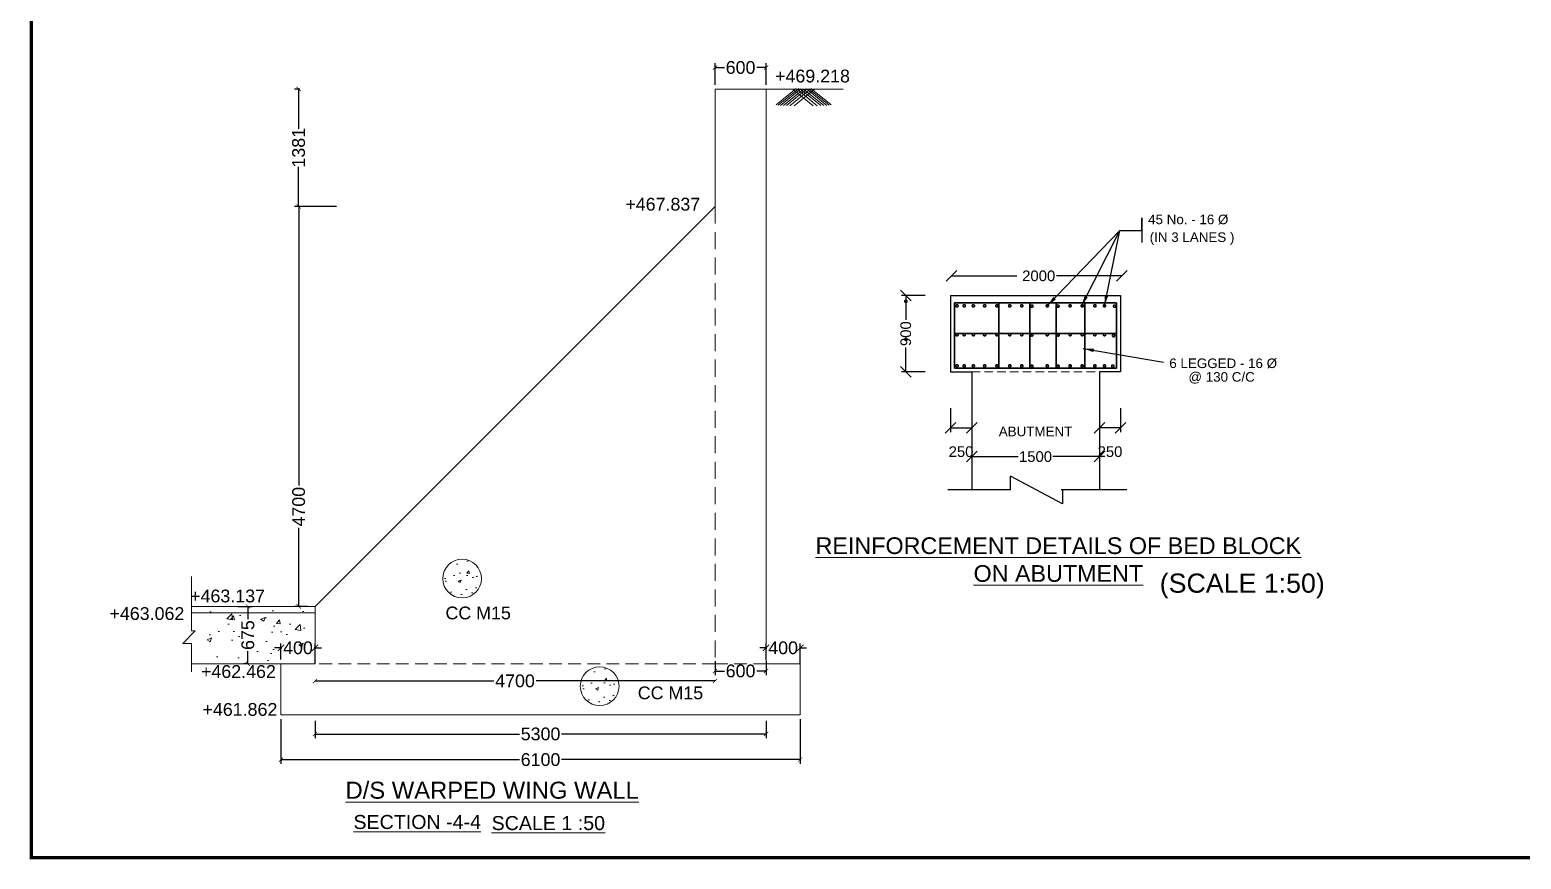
# Model space of a CAD drawing. Extents: x -793889 to 280349, y -1411811 to 21515.
# Drawn here: x -321679 to -286635, y -483849 to -464354 of the extents above; entities that cross this region are included whole.
import ezdxf

# ---------------------------------------------------------------- set-up
doc = ezdxf.new("R2010")
doc.units = 0
doc.header["$LTSCALE"] = 800
doc.header["$MEASUREMENT"] = 0
doc.linetypes.add('DASHED', pattern=[0.75, 0.5, -0.25])
doc.linetypes.add('HIDDEN', pattern=[0.375, 0.25, -0.125])
doc.layers.get('0').update_dxf_attribs({"linetype": 'CONTINUOUS'})
doc.layers.get('Defpoints').update_dxf_attribs({"linetype": 'CONTINUOUS'})
for name, color, linetype in [('FIN', 7, 'CONTINUOUS'), ('GL', 3, 'CONTINUOUS'), ('HAT', 8, 'CONTINUOUS'), ('PLAN', 10, 'CONTINUOUS'), ('TEXT', 133, 'CONTINUOUS')]:
    doc.layers.add(name, color=color, linetype=linetype)
doc.styles.add('ROMANS', font='swiss.ttf')
doc.styles.get("Standard").update_dxf_attribs({"font": 'swiss.ttf'})
doc.styles.add('STYLES', font='swiss.ttf')
doc.dimstyles.new('Aqueduct', dxfattribs={"dimscale": 0, "dimtxt": 250, "dimasz": 250, "dimexe": 100, "dimexo": 100, "dimgap": 50, "dimtad": 0, "dimdec": 0, "dimdsep": 46, "dimtxsty": 'ROMANS', "dimblk": 'OBLIQUE', "dimcen": 2.5, "dimclrd": 8, "dimclre": 8, "dimclrt": 7, "dimadec": 0, "dimazin": 0, "dimtfac": 1, "dimtdec": 0, "dimtmove": 2, "dimatfit": 3, "dimfxl": 100, "dimtolj": 1, "dimtzin": 0, "dimarcsym": 0})
doc.dimstyles.new('STANDARD$0', dxfattribs={"dimscale": 88.888889, "dimtxt": 0.02, "dimasz": 0.02, "dimexe": 0.05, "dimexo": 0.1, "dimgap": 0.002, "dimtad": 2, "dimdec": 0, "dimzin": 1, "dimdsep": 46, "dimtxsty": 'Standard', "dimcen": 0.09, "dimadec": 0, "dimazin": 0, "dimtfac": 1, "dimtdec": 4, "dimtofl": 0, "dimtmove": 0, "dimatfit": 3, "dimfxl": 1, "dimtolj": 1, "dimtzin": 1, "dimarcsym": 0})

# ---------------------------------------------------------------- blocks, each defined once
blk = doc.blocks.new('_ArchTick')
at = {"color": 0, "linetype": 'ByBlock', "const_width": 0.15}
blk.add_lwpolyline([(-0.5, -0.5), (0.5, 0.5)], dxfattribs=at)
blk = doc.blocks.new('*D179')
at = {"layer": 'Defpoints', "color": 0, "ltscale": 0.25, "transparency": 16777216}
for p in [(-305578, -465240), (-305578, -465745), (-304378, -465745)]:
    blk.add_point(p, dxfattribs=at)
at = {"layer": 'HAT', "color": 8, "lineweight": -2, "ltscale": 0.25, "transparency": 16777216}
for p, q in [((-305578, -465645), (-305578, -465140)), ((-305578, -465240), (-305358, -465240)), ((-304378, -465240), (-304599, -465240)), ((-304378, -465645), (-304378, -465140))]:
    blk.add_line(p, q, dxfattribs=at)
at = {"layer": 'HAT', "color": 8, "lineweight": -2, "ltscale": 0.25, "transparency": 16777216, "xscale": 100, "yscale": 100, "zscale": 100, "rotation": 180}
blk.add_blockref('_ArchTick', (-305578, -465240), dxfattribs=at)
at = {"layer": 'HAT', "color": 8, "lineweight": -2, "ltscale": 0.25, "transparency": 16777216, "xscale": 100, "yscale": 100, "zscale": 100}
blk.add_blockref('_ArchTick', (-304378, -465240), dxfattribs=at)
at = {"layer": 'HAT', "color": 7, "lineweight": 13, "ltscale": 0.25, "transparency": 16777216, "insert": (-304978, -465240), "char_height": 300, "attachment_point": 5, "style": 'ROMANS'}
blk.add_mtext('\\A1;600', dxfattribs=at)
blk = doc.blocks.new('*D180')
at = {"layer": 'Defpoints', "color": 0, "ltscale": 0.25, "transparency": 16777216}
for p in [(-305578, -479098), (-304378, -479098), (-304378, -479426)]:
    blk.add_point(p, dxfattribs=at)
at = {"layer": 'HAT', "color": 8, "lineweight": -2, "ltscale": 0.25, "transparency": 16777216}
for p, q in [((-305578, -479198), (-305578, -479526)), ((-304378, -479198), (-304378, -479526)), ((-305578, -479426), (-305358, -479426)), ((-304378, -479426), (-304599, -479426))]:
    blk.add_line(p, q, dxfattribs=at)
at = {"layer": 'HAT', "color": 8, "lineweight": -2, "ltscale": 0.25, "transparency": 16777216, "xscale": 100, "yscale": 100, "zscale": 100, "rotation": 180}
blk.add_blockref('_ArchTick', (-305578, -479426), dxfattribs=at)
at = {"layer": 'HAT', "color": 8, "lineweight": -2, "ltscale": 0.25, "transparency": 16777216, "xscale": 100, "yscale": 100, "zscale": 100}
blk.add_blockref('_ArchTick', (-304378, -479426), dxfattribs=at)
at = {"layer": 'HAT', "color": 7, "lineweight": 13, "ltscale": 0.25, "transparency": 16777216, "insert": (-304978, -479426), "char_height": 300, "attachment_point": 5, "style": 'ROMANS'}
blk.add_mtext('\\A1;600', dxfattribs=at)
blk = doc.blocks.new('*D181')
at = {"layer": 'Defpoints', "color": 0, "transparency": 16777216}
for p in [(-304378, -478882), (-304378, -479257), (-303578, -479357)]:
    blk.add_point(p, dxfattribs=at)
at = {"layer": 'HAT', "color": 8, "lineweight": -2, "transparency": 16777216}
for p, q in [((-304378, -478882), (-304528, -478882)), ((-304378, -479157), (-304378, -478782)), ((-304378, -478882), (-304359, -478882)), ((-303578, -478882), (-303597, -478882)), ((-303578, -479257), (-303578, -478782)), ((-303578, -478882), (-303428, -478882))]:
    blk.add_line(p, q, dxfattribs=at)
at = {"layer": 'HAT', "color": 8, "lineweight": -2, "transparency": 16777216, "xscale": 150, "yscale": 150, "zscale": 150}
blk.add_blockref('_ArchTick', (-304378, -478882), dxfattribs=at)
at = {"layer": 'HAT', "color": 8, "lineweight": -2, "transparency": 16777216, "xscale": 150, "yscale": 150, "zscale": 150, "rotation": 180}
blk.add_blockref('_ArchTick', (-303578, -478882), dxfattribs=at)
at = {"layer": 'HAT', "color": 7, "lineweight": 13, "transparency": 16777216, "insert": (-303978, -478882), "char_height": 300, "attachment_point": 5, "style": 'ROMANS'}
blk.add_mtext('\\A1;400', dxfattribs=at)
blk = doc.blocks.new('*D182')
at = {"layer": 'Defpoints', "color": 0, "transparency": 16777216}
for p in [(-315778, -478882), (-315778, -479257), (-314978, -479357)]:
    blk.add_point(p, dxfattribs=at)
at = {"layer": 'HAT', "color": 8, "lineweight": -2, "transparency": 16777216}
for p, q in [((-315778, -478882), (-315928, -478882)), ((-315778, -479157), (-315778, -478782)), ((-315778, -478882), (-315759, -478882)), ((-314978, -478882), (-314997, -478882)), ((-314978, -479257), (-314978, -478782)), ((-314978, -478882), (-314828, -478882))]:
    blk.add_line(p, q, dxfattribs=at)
at = {"layer": 'HAT', "color": 8, "lineweight": -2, "transparency": 16777216, "xscale": 150, "yscale": 150, "zscale": 150}
blk.add_blockref('_ArchTick', (-315778, -478882), dxfattribs=at)
at = {"layer": 'HAT', "color": 8, "lineweight": -2, "transparency": 16777216, "xscale": 150, "yscale": 150, "zscale": 150, "rotation": 180}
blk.add_blockref('_ArchTick', (-314978, -478882), dxfattribs=at)
at = {"layer": 'HAT', "color": 7, "lineweight": 13, "transparency": 16777216, "insert": (-315378, -478882), "char_height": 300, "attachment_point": 5, "style": 'ROMANS'}
blk.add_mtext('\\A1;400', dxfattribs=at)
blk = doc.blocks.new('*D183')
at = {"layer": 'Defpoints', "color": 0, "ltscale": 0.25, "transparency": 16777216}
for p in [(-315231, -465745), (-315363, -468507), (-315337, -468507)]:
    blk.add_point(p, dxfattribs=at)
at = {"layer": 'HAT', "color": 8, "lineweight": -2, "ltscale": 0.25, "transparency": 16777216}
for p, q in [((-315331, -465745), (-315463, -465745)), ((-315363, -465745), (-315363, -466680)), ((-315363, -468507), (-315363, -467572)), ((-315437, -468507), (-315463, -468507))]:
    blk.add_line(p, q, dxfattribs=at)
at = {"layer": 'HAT', "color": 8, "lineweight": -2, "ltscale": 0.25, "transparency": 16777216, "xscale": 100, "yscale": 100, "zscale": 100}
for p, rotation in [((-315363, -465745), 90), ((-315363, -468507), 270)]:
    blk.add_blockref('_ArchTick', p, dxfattribs=dict(at, rotation=rotation))
at = {"layer": 'HAT', "color": 7, "lineweight": 13, "ltscale": 0.25, "transparency": 16777216, "insert": (-315363, -467126), "char_height": 300, "attachment_point": 5, "rotation": 90, "style": 'ROMANS'}
blk.add_mtext('\\A1;1381', dxfattribs=at)
blk = doc.blocks.new('*D184')
at = {"layer": 'Defpoints', "color": 0, "ltscale": 0.25, "transparency": 16777216}
for p in [(-314370, -468507), (-315361, -477907), (-315056, -477907)]:
    blk.add_point(p, dxfattribs=at)
at = {"layer": 'HAT', "color": 8, "lineweight": -2, "ltscale": 0.25, "transparency": 16777216}
for p, q in [((-314470, -468507), (-315461, -468507)), ((-315361, -468507), (-315361, -475068)), ((-315361, -477907), (-315361, -476059)), ((-315156, -477907), (-315461, -477907))]:
    blk.add_line(p, q, dxfattribs=at)
at = {"layer": 'HAT', "color": 8, "lineweight": -2, "ltscale": 0.25, "transparency": 16777216, "xscale": 100, "yscale": 100, "zscale": 100}
for p, rotation in [((-315361, -468507), 90), ((-315361, -477907), 270)]:
    blk.add_blockref('_ArchTick', p, dxfattribs=dict(at, rotation=rotation))
at = {"layer": 'HAT', "color": 7, "lineweight": 13, "ltscale": 0.25, "transparency": 16777216, "insert": (-315361, -475564), "char_height": 300, "attachment_point": 5, "rotation": 90, "style": 'ROMANS'}
blk.add_mtext('\\A1;4700', dxfattribs=at)
blk = doc.blocks.new('*D186')
at = {"layer": 'Defpoints', "color": 0, "ltscale": 0.25, "transparency": 16777216}
for p in [(-314978, -479660), (-305578, -479660), (-305578, -479660)]:
    blk.add_point(p, dxfattribs=at)
at = {"layer": 'HAT', "color": 8, "lineweight": -2, "ltscale": 0.25, "transparency": 16777216}
for p, q in [((-314978, -479660), (-310774, -479660)), ((-305578, -479660), (-309782, -479660))]:
    blk.add_line(p, q, dxfattribs=at)
at = {"layer": 'HAT', "color": 8, "lineweight": -2, "ltscale": 0.25, "transparency": 16777216, "xscale": 100, "yscale": 100, "zscale": 100, "rotation": 180}
blk.add_blockref('_ArchTick', (-314978, -479660), dxfattribs=at)
at = {"layer": 'HAT', "color": 8, "lineweight": -2, "ltscale": 0.25, "transparency": 16777216, "xscale": 100, "yscale": 100, "zscale": 100}
blk.add_blockref('_ArchTick', (-305578, -479660), dxfattribs=at)
at = {"layer": 'HAT', "color": 7, "lineweight": 13, "ltscale": 0.25, "transparency": 16777216, "insert": (-310278, -479660), "char_height": 300, "attachment_point": 5, "style": 'ROMANS'}
blk.add_mtext('\\A1;4700', dxfattribs=at)
blk = doc.blocks.new('*D187')
at = {"layer": 'Defpoints', "color": 0, "ltscale": 0.25, "transparency": 16777216}
for p in [(-314978, -480495), (-304378, -480495), (-304378, -480907)]:
    blk.add_point(p, dxfattribs=at)
at = {"layer": 'HAT', "color": 8, "lineweight": -2, "ltscale": 0.25, "transparency": 16777216}
for p, q in [((-314978, -480595), (-314978, -481007)), ((-304378, -480595), (-304378, -481007)), ((-314978, -480907), (-310173, -480907)), ((-304378, -480907), (-309183, -480907))]:
    blk.add_line(p, q, dxfattribs=at)
at = {"layer": 'HAT', "color": 8, "lineweight": -2, "ltscale": 0.25, "transparency": 16777216, "xscale": 100, "yscale": 100, "zscale": 100, "rotation": 180}
blk.add_blockref('_ArchTick', (-314978, -480907), dxfattribs=at)
at = {"layer": 'HAT', "color": 8, "lineweight": -2, "ltscale": 0.25, "transparency": 16777216, "xscale": 100, "yscale": 100, "zscale": 100}
blk.add_blockref('_ArchTick', (-304378, -480907), dxfattribs=at)
at = {"layer": 'HAT', "color": 7, "lineweight": 13, "ltscale": 0.25, "transparency": 16777216, "insert": (-309678, -480907), "char_height": 300, "attachment_point": 5, "style": 'ROMANS'}
blk.add_mtext('\\A1;5300', dxfattribs=at)
blk = doc.blocks.new('*D188')
at = {"layer": 'Defpoints', "color": 0, "ltscale": 0.25, "transparency": 16777216}
for p in [(-315778, -480457), (-303578, -480457), (-303578, -481510)]:
    blk.add_point(p, dxfattribs=at)
at = {"layer": 'HAT', "color": 8, "lineweight": -2, "ltscale": 0.25, "transparency": 16777216}
for p, q in [((-315778, -480557), (-315778, -481610)), ((-303578, -480557), (-303578, -481610)), ((-315778, -481510), (-310172, -481510)), ((-303578, -481510), (-309184, -481510))]:
    blk.add_line(p, q, dxfattribs=at)
at = {"layer": 'HAT', "color": 8, "lineweight": -2, "ltscale": 0.25, "transparency": 16777216, "xscale": 100, "yscale": 100, "zscale": 100, "rotation": 180}
blk.add_blockref('_ArchTick', (-315778, -481510), dxfattribs=at)
at = {"layer": 'HAT', "color": 8, "lineweight": -2, "ltscale": 0.25, "transparency": 16777216, "xscale": 100, "yscale": 100, "zscale": 100}
blk.add_blockref('_ArchTick', (-303578, -481510), dxfattribs=at)
at = {"layer": 'HAT', "color": 7, "lineweight": 13, "ltscale": 0.25, "transparency": 16777216, "insert": (-309678, -481510), "char_height": 300, "attachment_point": 5, "style": 'ROMANS'}
blk.add_mtext('\\A1;6100', dxfattribs=at)
blk = doc.blocks.new('*D189')
at = {"layer": 'Defpoints', "color": 0, "ltscale": 0.25, "transparency": 16777216}
for p in [(-316890, -477907), (-316556, -479257), (-316490, -479257)]:
    blk.add_point(p, dxfattribs=at)
at = {"layer": 'HAT', "color": 8, "lineweight": -2, "ltscale": 0.25, "transparency": 16777216}
for p, q in [((-316790, -477907), (-316456, -477907)), ((-316556, -477907), (-316556, -478204)), ((-316556, -479257), (-316556, -478961)), ((-316590, -479257), (-316656, -479257))]:
    blk.add_line(p, q, dxfattribs=at)
at = {"layer": 'HAT', "color": 8, "lineweight": -2, "ltscale": 0.25, "transparency": 16777216, "xscale": 100, "yscale": 100, "zscale": 100}
for p, rotation in [((-316556, -477907), 90), ((-316556, -479257), 270)]:
    blk.add_blockref('_ArchTick', p, dxfattribs=dict(at, rotation=rotation))
at = {"layer": 'HAT', "color": 7, "lineweight": 13, "ltscale": 0.25, "transparency": 16777216, "insert": (-316556, -478582), "char_height": 300, "attachment_point": 5, "rotation": 90, "style": 'ROMANS'}
blk.add_mtext('\\A1;675', dxfattribs=at)
blk = doc.blocks.new('_OBLIQUE')
at = {"color": 0, "linetype": 'ByBlock'}
blk.add_line((-0.5, -0.5), (0.5, 0.5), dxfattribs=at)
blk = doc.blocks.new('*D242')
at = {"color": 8, "lineweight": -2, "ltscale": 0.25, "transparency": 16777216}
for p, q in [((-300021, -470138), (-298489, -470138)), ((-296021, -470138), (-297553, -470138))]:
    blk.add_line(p, q, dxfattribs=at)
at = {"layer": 'Defpoints', "color": 0, "ltscale": 0.25, "transparency": 16777216}
for p in [(-300021, -470138), (-296021, -470138), (-296021, -470138)]:
    blk.add_point(p, dxfattribs=at)
at = {"color": 8, "lineweight": -2, "ltscale": 0.25, "transparency": 16777216, "xscale": 250, "yscale": 250, "zscale": 250, "rotation": 180}
blk.add_blockref('_OBLIQUE', (-300021, -470138), dxfattribs=at)
at = {"color": 8, "lineweight": -2, "ltscale": 0.25, "transparency": 16777216, "xscale": 250, "yscale": 250, "zscale": 250}
blk.add_blockref('_OBLIQUE', (-296021, -470138), dxfattribs=at)
at = {"color": 7, "ltscale": 0.25, "transparency": 16777216, "insert": (-298021, -470138), "char_height": 250, "attachment_point": 5, "style": 'ROMANS'}
blk.add_mtext('\\A1; 2000', dxfattribs=at)
blk = doc.blocks.new('*D243')
at = {"color": 8, "lineweight": -2, "ltscale": 0.25, "transparency": 16777216}
for p, q in [((-300641, -470596), (-301196, -470596)), ((-301096, -470596), (-301096, -471171)), ((-301096, -472396), (-301096, -471821)), ((-300641, -472396), (-301196, -472396))]:
    blk.add_line(p, q, dxfattribs=at)
at = {"layer": 'Defpoints', "color": 0, "ltscale": 0.25, "transparency": 16777216}
for p in [(-300541, -470596), (-301096, -472396), (-300541, -472396)]:
    blk.add_point(p, dxfattribs=at)
at = {"color": 8, "lineweight": -2, "ltscale": 0.25, "transparency": 16777216, "xscale": 250, "yscale": 250, "zscale": 250}
for p, rotation in [((-301096, -470596), 90), ((-301096, -472396), 270)]:
    blk.add_blockref('_OBLIQUE', p, dxfattribs=dict(at, rotation=rotation))
at = {"color": 7, "ltscale": 0.25, "transparency": 16777216, "insert": (-301096, -471496), "char_height": 250, "attachment_point": 5, "rotation": 90, "style": 'ROMANS'}
blk.add_mtext('\\A1;900', dxfattribs=at)
blk = doc.blocks.new('*D244')
at = {"color": 8, "lineweight": -2, "ltscale": 0.25, "transparency": 16777216}
for p, q in [((-299547, -474102), (-299547, -474487)), ((-296547, -474102), (-296547, -474487)), ((-299547, -474387), (-298457, -474387)), ((-296547, -474387), (-297638, -474387))]:
    blk.add_line(p, q, dxfattribs=at)
at = {"layer": 'Defpoints', "color": 0, "ltscale": 0.25, "transparency": 16777216}
for p in [(-299547, -474002), (-296547, -474002), (-296547, -474387)]:
    blk.add_point(p, dxfattribs=at)
at = {"color": 8, "lineweight": -2, "ltscale": 0.25, "transparency": 16777216, "xscale": 250, "yscale": 250, "zscale": 250, "rotation": 180}
blk.add_blockref('_OBLIQUE', (-299547, -474387), dxfattribs=at)
at = {"color": 8, "lineweight": -2, "ltscale": 0.25, "transparency": 16777216, "xscale": 250, "yscale": 250, "zscale": 250}
blk.add_blockref('_OBLIQUE', (-296547, -474387), dxfattribs=at)
at = {"color": 7, "ltscale": 0.25, "transparency": 16777216, "insert": (-298047, -474387), "char_height": 250, "attachment_point": 5, "style": 'ROMANS'}
blk.add_mtext('\\A1;1500', dxfattribs=at)
blk = doc.blocks.new('*D240')
at = {"color": 8, "lineweight": -2, "ltscale": 0.25, "transparency": 16777216}
for p, q in [((-300047, -473248), (-300047, -473811)), ((-299547, -473253), (-299547, -473811)), ((-300047, -473711), (-299547, -473711))]:
    blk.add_line(p, q, dxfattribs=at)
at = {"layer": 'Defpoints', "color": 0, "ltscale": 0.25, "transparency": 16777216}
for p in [(-300047, -473148), (-299547, -473153), (-299547, -473711)]:
    blk.add_point(p, dxfattribs=at)
at = {"color": 8, "lineweight": -2, "ltscale": 0.25, "transparency": 16777216, "xscale": 250, "yscale": 250, "zscale": 250, "rotation": 180}
blk.add_blockref('_OBLIQUE', (-300047, -473711), dxfattribs=at)
at = {"color": 8, "lineweight": -2, "ltscale": 0.25, "transparency": 16777216, "xscale": 250, "yscale": 250, "zscale": 250}
blk.add_blockref('_OBLIQUE', (-299547, -473711), dxfattribs=at)
at = {"color": 7, "ltscale": 0.25, "transparency": 16777216, "insert": (-299797, -474271), "char_height": 250, "attachment_point": 5, "style": 'ROMANS'}
blk.add_mtext('\\A1;250', dxfattribs=at)
blk = doc.blocks.new('*D241')
at = {"color": 8, "lineweight": -2, "ltscale": 0.25, "transparency": 16777216}
for p, q in [((-296547, -473253), (-296547, -473811)), ((-296047, -473248), (-296047, -473811)), ((-296047, -473711), (-296547, -473711))]:
    blk.add_line(p, q, dxfattribs=at)
at = {"layer": 'Defpoints', "color": 0, "ltscale": 0.25, "transparency": 16777216}
for p in [(-296547, -473153), (-296047, -473148), (-296547, -473711)]:
    blk.add_point(p, dxfattribs=at)
at = {"color": 8, "lineweight": -2, "ltscale": 0.25, "transparency": 16777216, "xscale": 250, "yscale": 250, "zscale": 250, "rotation": 180}
blk.add_blockref('_OBLIQUE', (-296547, -473711), dxfattribs=at)
at = {"color": 8, "lineweight": -2, "ltscale": 0.25, "transparency": 16777216, "xscale": 250, "yscale": 250, "zscale": 250}
blk.add_blockref('_OBLIQUE', (-296047, -473711), dxfattribs=at)
at = {"color": 7, "ltscale": 0.25, "transparency": 16777216, "insert": (-296297, -474271), "char_height": 250, "attachment_point": 5, "style": 'ROMANS'}
blk.add_mtext('\\A1;250', dxfattribs=at)

msp = doc.modelspace()

# ---------------------------------------------------------------- hatches: boundary and pattern name
at = {"lineweight": 13, "ltscale": 0.25}
h = msp.add_hatch(dxfattribs=at)
h.set_pattern_fill('AR-CONC', color=256, scale=150, style=0)
h.set_pattern_definition([(50, (-333674.2, 42766.5), (1075.8903, -94.1282), [112.5, -1237.5]), (355, (-333674.2, 42766.5), (-208.127, 1128.2882), [90, -990]), (100.4514, (-333584.5, 42758.7), (867.764, 1034.1593), [95.6103, -1051.7132]), (46.1842, (-333674.2, 43066.5), (1600.8616, -248.2785), [168.75, -1856.25]), (96.6356, (-333540.8, 43045.8), (1401.994, 1461.177), [143.4154, -1577.5695]), (351.1842, (-333674.2, 43066.5), (1401.993, 1461.178), [135, -1485]), (21, (-333524.2, 42991.5), (895.3606, -603.9283), [112.5, -1237.5]), (326, (-333524.2, 42991.5), (364.973, 1087.725), [90, -990]), (71.4514, (-333449.6, 42941.2), (1260.334, 483.7957), [95.6103, -1051.7132]), (37.5, (-333674.2, 42766.5), (18.23978, 499.34078), [0, -978, 0, -1005, 0, -993.75]), (7.5, (-333674.2, 42766.5), (394.6043, 591.61757), [0, -573, 0, -955.5, 0, -378.75]), (327.5, (-334008.7, 42766.5), (800.73365, -33.8323), [0, -375, 0, -1170, 0, -1552.5]), (317.5, (-334158.7, 42766.5), (874.7793, 150.1575), [0, -487.5, 0, -777, 0, -1102.5])])
h.paths.add_polyline_path([(-315204.87281, -477989.03512), (-317468.04467, -477989.03512), (-317468.04467, -478413.1261), (-317379.55483, -478413.1261), (-317671.68469, -478711.15124), (-317468.04467, -478711.15124), (-317468.04467, -479189.03512), (-315204.87281, -479189.03512)])
at = {"layer": 'HAT', "lineweight": 13, "ltscale": 0.25}
h = msp.add_hatch(dxfattribs=at)
h.set_pattern_fill('AR-CONC', color=256, scale=100, style=0)
h.set_pattern_definition([(50, (-316679.3, 48772.6), (717.2602, -62.75213), [75, -825]), (355, (-316679.3, 48772.6), (-138.7513, 752.1921), [60, -660]), (100.4514, (-316619.5, 48767.4), (578.5094, 689.4395), [63.7402, -701.1421]), (46.1842, (-316679.3, 48972.6), (1067.241, -165.519), [112.5, -1237.5]), (96.6356, (-316590.3, 48958.8), (934.6627, 974.1179), [95.6103, -1051.713]), (351.1842, (-316679.3, 48972.6), (934.662, 974.1186), [90, -990]), (21, (-316579.3, 48922.6), (596.90705, -402.6189), [75, -825]), (326, (-316579.3, 48922.6), (243.3153, 725.15), [60, -660]), (71.4514, (-316529.5, 48889.1), (840.2226, 322.5305), [63.7402, -701.1421]), (37.5, (-316679.27, 48772.63), (12.15986, 332.89385), [0, -652, 0, -670, 0, -662.5]), (7.5, (-316679.27, 48772.63), (263.06954, 394.4117), [0, -382, 0, -637, 0, -252.5]), (327.5, (-316902.27, 48772.63), (533.82244, -22.55487), [0, -250, 0, -780, 0, -1035]), (317.5, (-317002.27, 48772.63), (583.18617, 100.105), [0, -325, 0, -518, 0, -735])])
h.paths.add_polyline_path([(-311054.03705, -477253.36396, 1), (-311964.2205, -477253.36396, 1)])
h = msp.add_hatch(dxfattribs=at)
h.set_pattern_fill('AR-CONC', color=256, scale=100, style=0)
h.set_pattern_definition([(50, (-313448, 46243.3), (717.2602, -62.75213), [75, -825]), (355, (-313448, 46243.3), (-138.7513, 752.1921), [60, -660]), (100.4514, (-313388.24, 46238.1), (578.5094, 689.4395), [63.7402, -701.1421]), (46.1842, (-313448, 46443.3), (1067.241, -165.519), [112.5, -1237.5]), (96.6356, (-313359.1, 46429.5), (934.6627, 974.1179), [95.6103, -1051.713]), (351.1842, (-313448, 46443.3), (934.662, 974.1186), [90, -990]), (21, (-313348, 46393.3), (596.90705, -402.6189), [75, -825]), (326, (-313348, 46393.3), (243.3153, 725.15), [60, -660]), (71.4514, (-313298.27, 46359.8), (840.2226, 322.5305), [63.7402, -701.1421]), (37.5, (-313448, 46243.33), (12.15986, 332.89385), [0, -652, 0, -670, 0, -662.5]), (7.5, (-313448, 46243.33), (263.06954, 394.4117), [0, -382, 0, -637, 0, -252.5]), (327.5, (-313671, 46243.33), (533.82244, -22.55487), [0, -250, 0, -780, 0, -1035]), (317.5, (-313771, 46243.33), (583.18617, 100.105), [0, -325, 0, -518, 0, -735])])
h.paths.add_polyline_path([(-307822.77196, -479782.66067, 1), (-308732.9554, -479782.66067, 1)])

# ---------------------------------------------------------------- linework, layer by layer
at = {"ltscale": 0.25}
for p, q in [((-295547.0857, -469073.4056), (-295547.0857, -468773.63411)), ((-295547.0857, -468773.63411), (-295547.0857, -469350.63142)), ((-296068.8193, -469073.4056), (-295547.0857, -469073.4056)), ((-300047.33844, -470595.81503), (-300047.33844, -472395.81503)), ((-300047.33844, -470595.81503), (-296047.33844, -470595.81503)), ((-296047.33844, -470595.81503), (-296047.33844, -472395.81503)), ((-300047.33844, -472395.81503), (-299547.33844, -472395.81503)), ((-299547.33844, -472395.81503), (-299547.33844, -475167.72507)), ((-296547.33844, -472395.81503), (-296547.33844, -475167.72507)), ((-296047.33844, -472395.81503), (-296547.33844, -472395.81503)), ((-298637.75965, -475167.72507), (-298637.75965, -474846.30382)), ((-297412.89585, -475498.35339), (-298637.75965, -474846.30382)), ((-298637.75965, -475167.72507), (-300111.04817, -475167.72507)), ((-295904.87547, -475167.72507), (-297447.33844, -475167.72507)), ((-297412.89585, -475167.72507), (-297412.89585, -475498.35339))]:
    msp.add_line(p, q, dxfattribs=at)
at = {"lineweight": 13, "ltscale": 0.25}
for p, q in [((-314978.10707, -477907.23709), (-317882.82019, -477907.23709)), ((-314978.10707, -478057.23709), (-317882.82019, -478057.23709)), ((-314978.10707, -479257.23709), (-317882.82019, -479257.23709))]:
    msp.add_line(p, q, dxfattribs=at)
at = {"layer": 'FIN', "color": 0, "lineweight": 13, "const_width": 54}
for points in [[(-301074.57423, -470737.0119, 1), (-301110.57423, -470737.0119, 1)], [(-299874.57423, -470841.62922, 1), (-299910.57423, -470841.62922, 1)], [(-299704.85854, -470841.62922, 1), (-299740.85854, -470841.62922, 1)], [(-299489.2561, -470841.62922, 1), (-299525.2561, -470841.62922, 1)], [(-299224.57423, -470841.62922, 1), (-299260.57423, -470841.62922, 1)], [(-298935.55095, -470841.62922, 1), (-298971.55095, -470841.62922, 1)], [(-298635.21584, -470841.62922, 1), (-298671.21584, -470841.62922, 1)], [(-298352.58839, -470841.62922, 1), (-298388.58839, -470841.62922, 1)], [(-298114.54722, -470849.18797, 1), (-298150.54722, -470849.18797, 1)], [(-297752.58839, -470841.62922, 1), (-297788.58839, -470841.62922, 1)], [(-297500.75612, -470849.18797, 1), (-297536.75612, -470849.18797, 1)], [(-297216.872, -470841.62922, 1), (-297252.872, -470841.62922, 1)], [(-296931.63438, -470841.62922, 1), (-296967.63438, -470841.62922, 1)], [(-296634.34731, -470841.62922, 1), (-296670.34731, -470841.62922, 1)], [(-296409.37529, -470841.62922, 1), (-296445.37529, -470841.62922, 1)], [(-296173.61049, -470849.18797, 1), (-296209.61049, -470849.18797, 1)], [(-301074.57423, -471630.81005, 1), (-301110.57423, -471630.81005, 1)], [(-299874.57423, -471519.83632, 1), (-299910.57423, -471519.83632, 1)], [(-299704.85854, -471519.83632, 1), (-299740.85854, -471519.83632, 1)], [(-299489.2561, -471519.83632, 1), (-299525.2561, -471519.83632, 1)], [(-299224.57423, -471519.83632, 1), (-299260.57423, -471519.83632, 1)], [(-298935.55095, -471519.83632, 1), (-298971.55095, -471519.83632, 1)], [(-298635.21584, -471519.83632, 1), (-298671.21584, -471519.83632, 1)], [(-298352.58839, -471519.83632, 1), (-298388.58839, -471519.83632, 1)], [(-298114.54722, -471527.39507, 1), (-298150.54722, -471527.39507, 1)], [(-297752.58839, -471519.83632, 1), (-297788.58839, -471519.83632, 1)], [(-297500.75612, -471527.39507, 1), (-297536.75612, -471527.39507, 1)], [(-297216.872, -471519.83632, 1), (-297252.872, -471519.83632, 1)], [(-296931.63438, -471519.83632, 1), (-296967.63438, -471519.83632, 1)], [(-296634.34731, -471519.83632, 1), (-296670.34731, -471519.83632, 1)], [(-296409.37529, -471519.83632, 1), (-296445.37529, -471519.83632, 1)], [(-296194.2436, -471543.93472, 1), (-296230.2436, -471543.93472, 1)], [(-299874.57423, -472253.68194, 1), (-299910.57423, -472253.68194, 1)], [(-299704.85854, -472253.68194, 1), (-299740.85854, -472253.68194, 1)], [(-299489.2561, -472253.68194, 1), (-299525.2561, -472253.68194, 1)], [(-299224.57423, -472253.68194, 1), (-299260.57423, -472253.68194, 1)], [(-298935.55095, -472253.68194, 1), (-298971.55095, -472253.68194, 1)], [(-298635.21584, -472253.68194, 1), (-298671.21584, -472253.68194, 1)], [(-298352.58839, -472253.68194, 1), (-298388.58839, -472253.68194, 1)], [(-298114.54722, -472261.24069, 1), (-298150.54722, -472261.24069, 1)], [(-297752.58839, -472253.68194, 1), (-297788.58839, -472253.68194, 1)], [(-297500.75612, -472261.24069, 1), (-297536.75612, -472261.24069, 1)], [(-297216.872, -472253.68194, 1), (-297252.872, -472253.68194, 1)], [(-296931.63438, -472253.68194, 1), (-296967.63438, -472253.68194, 1)], [(-296634.34731, -472253.68194, 1), (-296670.34731, -472253.68194, 1)], [(-296409.37529, -472253.68194, 1), (-296445.37529, -472253.68194, 1)], [(-296213.29447, -472259.27963, 1), (-296249.29447, -472259.27963, 1)]]:
    msp.add_lwpolyline(points, format="xyb", close=True, dxfattribs=at)
at = {"layer": 'GL', "color": 3, "lineweight": 30, "ltscale": 0.25}
for p, q in [((-299947.33844, -470775.12681), (-296147.33844, -470775.12681)), ((-299947.33844, -471494.12396), (-296147.33844, -471494.12396))]:
    msp.add_line(p, q, dxfattribs=at)
for points in [[(-299947.33844, -470775.12681), (-299947.33844, -472305.86421), (-296147.33844, -472305.86421), (-296147.33844, -470775.12681)], [(-298907.03527, -470775.12681), (-298907.03527, -472282.93572), (-298907.03527, -472282.93572)], [(-298180.35696, -470775.12681), (-298180.35696, -472305.86421)], [(-297560.76301, -470775.12681), (-297560.76301, -472305.86421)], [(-296888.38579, -470775.12681), (-296888.38579, -472305.86421)]]:
    msp.add_lwpolyline(points, dxfattribs=at)
at = {"layer": 'HAT', "lineweight": 13, "ltscale": 0.25}
for p, q in [((-304142.78602, -466118.08736), (-303668.13348, -465730.80787)), ((-304093.03483, -466127.70667), (-303606.59279, -465730.80787)), ((-302850.03497, -466118.08736), (-303324.68752, -465730.80787)), ((-304040.07318, -466130.91343), (-303565.42064, -465743.63395)), ((-303971.06304, -466132.51657), (-303496.4105, -465745.23709)), ((-303900.44718, -466135.72284), (-303425.79464, -465748.44336)), ((-303816.99234, -466137.32598), (-303342.3398, -465750.0465)), ((-303275.33198, -466138.92912), (-303749.98453, -465751.64963)), ((-303717.48901, -466138.92912), (-303242.83646, -465751.64963)), ((-303175.82865, -466137.32598), (-303650.4812, -465750.0465)), ((-303092.37381, -466135.72284), (-303567.02635, -465748.44336)), ((-303021.75795, -466132.51657), (-303496.4105, -465745.23709)), ((-302952.74781, -466130.91343), (-303427.40035, -465743.63395)), ((-302899.78616, -466127.70667), (-303374.4387, -465740.42719))]:
    msp.add_line(p, q, dxfattribs=at)
at = {"layer": 'HAT', "color": 1, "lineweight": 13, "ltscale": 0.25}
for p, q in [((-304378.10707, -465745.23709), (-305578.10707, -465745.23709)), ((-305578.10707, -468507.23709), (-305578.10707, -465745.23709)), ((-304378.10707, -479257.23709), (-304378.10707, -465745.23709)), ((-302567.01332, -465745.23709), (-304378.10707, -465745.23709)), ((-314978.10707, -477907.23709), (-305578.10707, -468507.23709)), ((-314978.10707, -477907.23709), (-314978.10707, -479257.23709)), ((-314978.10707, -479257.23709), (-315778.10707, -479257.23709)), ((-315778.10707, -479257.23709), (-315778.10707, -480457.23709)), ((-304378.10707, -479257.23709), (-303578.10707, -479257.23709)), ((-303578.10707, -479257.23709), (-303578.10707, -480457.23709)), ((-303578.10707, -480457.23709), (-315778.10707, -480457.23709))]:
    msp.add_line(p, q, dxfattribs=at)
at = {"layer": 'HAT', "color": 1, "linetype": 'DASHED', "lineweight": 13, "ltscale": 0.75}
for q in [(-315595.43594, -479257.23709), (-304378.10707, -479257.23709)]:
    msp.add_line((-305578.10707, -479257.23709), q, dxfattribs=at)
at = {"layer": 'HAT', "lineweight": 13}
msp.add_lwpolyline([(-317882.82019, -477206.83064), (-317882.82019, -478481.32806), (-317794.33035, -478481.32806), (-318086.4602, -478779.35321), (-317882.82019, -478779.35321), (-317882.82019, -479443.84679)], dxfattribs=at)
at = {"layer": 'HAT', "lineweight": 13, "ltscale": 0.25}
for centre in [(-311520.55937, -477253.31485), (-308289.29427, -479782.61156)]:
    msp.add_circle(centre, 455.09172, dxfattribs=at)
at = {"layer": 'PLAN', "color": 8, "linetype": 'HIDDEN', "lineweight": 13, "ltscale": 2}
msp.add_line((-305578.10707, -468507.23709), (-305578.10707, -479257.23709), dxfattribs=at)
at = {"layer": 'PLAN', "color": 8, "linetype": 'HIDDEN', "lineweight": 13}
msp.add_line((-299547.33844, -472395.81503), (-296547.33844, -472395.81503), dxfattribs=at)
at = {"layer": 'PLAN', "color": 4, "lineweight": 13, "const_width": 75}
msp.add_lwpolyline([(-321641.85117, -430695.68034), (-249496.60919, -430695.68034), (-249496.60919, -483811.92088), (-321641.85117, -483811.92088)], close=True, dxfattribs=at)

# ---------------------------------------------------------------- texts
at = {"layer": 'HAT', "color": 7, "lineweight": 13, "char_height": 300, "style": 'ROMANS'}
for s, insert, attachment_point in [('\\P+469.218', (-304167.47026, -464790.1585), 1), ('\\P+467.837', (-307685.78903, -467802.48106), 1), (' +463.137', (-316153.32948, -477512.33542), 3), (' +463.062', (-318048.1394, -477925.10148), 3), (' +462.462', (-315897.93071, -479287.85656), 3), ('+461.862', (-315862.96893, -480179.58214), 3)]:
    msp.add_mtext(s, dxfattribs=dict(at, insert=insert, attachment_point=attachment_point))
at = {"layer": 'PLAN', "color": 7, "lineweight": 13}
for s, height, p in [('45 No. - 16 %%C ', 225, (-295401.12107, -468922.65211)), ('(IN 3 LANES )', 225, (-295364.21675, -469340.52728)), (' 6 LEGGED - 16 %%C ', 225, (-294991.12807, -472304.87925)), ('@ 130 C/C', 225, (-294453.73614, -472624.9837)), ('     ABUTMENT', 225, (-299347.44327, -473907.95532)), ('(SCALE 1:50)', 450, (-295128.03982, -477585.6969))]:
    msp.add_text(s, height=height, dxfattribs=at).set_placement(p)
at = {"layer": 'PLAN', "lineweight": 13, "style": 'STYLES'}
for s, height, p in [('%%UD/S WARPED WING WALL', 400, (-314260.61066, -482428.29118)), ('%%USECTION -4-4', 330, (-314074.79368, -483139.96078)), ('%%USCALE 1 :50', 330, (-310827.66895, -483165.86662))]:
    msp.add_text(s, height=height, dxfattribs=at).set_placement(p)
at = {"layer": 'PLAN', "lineweight": 13, "ltscale": 0.25, "insert": (-297510.90794, -476283.81599), "char_height": 392, "width": 11757.9306453, "attachment_point": 2}
msp.add_mtext('{\\LREINFORCEMENT DETAILS OF BED BLOCK\\PON ABUTMENT}', dxfattribs=at)
at = {"layer": 'TEXT', "color": 7, "lineweight": 13, "style": 'ROMANS'}
for p in [(-311911.96499, -478211.31964), (-307393.88095, -480089.64671)]:
    msp.add_text('CC M15', height=300, dxfattribs=at).set_placement(p)

# ---------------------------------------------------------------- dimensions: what is measured, and where the dimension line sits
at = {"ltscale": 0.25}
for base, p1, p2, text, picture, middle in [((-296020.89379, -470137.81426), (-300020.89379, -470137.81426), (-296020.89379, -470137.81426), ' 2000', '*D242', (-298020.89379, -470137.81426)), ((-299547.33844, -473710.53599), (-300047.33844, -473147.53009), (-299547.33844, -473153.17551), '250', '*D240', (-299797.33844, -474270.97387)), ((-296547.33844, -474386.89691), (-299547.33844, -474002.1971), (-296547.33844, -474002.1971), '1500', '*D244', (-298047.33844, -474386.89691))]:
    dim = msp.add_linear_dim(base=base, p1=p1, p2=p2, text=text, dimstyle='Aqueduct', override={"dimscale": 1}, dxfattribs=at)
    dim.commit()
    dim.dimension.update_dxf_attribs({"geometry": picture, "text_midpoint": middle})
for base, p1, p2, angle, text, picture, middle in [((-301096.1707, -472395.81503), (-300541.19962, -470595.81503), (-300541.19962, -472395.81503), 90, '900', '*D243', (-301096.1707, -471495.81503)), ((-296547.33844, -473710.53599), (-296047.33844, -473147.53009), (-296547.33844, -473153.17551), 180, '250', '*D241', (-296297.33844, -474270.97387))]:
    dim = msp.add_linear_dim(base=base, p1=p1, p2=p2, angle=angle, text=text, dimstyle='Aqueduct', override={"dimscale": 1}, dxfattribs=at)
    dim.commit()
    dim.dimension.update_dxf_attribs({"geometry": picture, "text_midpoint": middle})
at = {"layer": 'HAT', "color": 1, "lineweight": 13, "ltscale": 0.25}
for base, p1, p2, angle, picture, middle in [((-305578.10707, -465240.12303), (-304378.10707, -465745.23709), (-305578.10707, -465745.23709), 180, '*D179', (-304978.10707, -465240.12303)), ((-315363.47547, -468507.23709), (-315231.49566, -465745.23709), (-315337.13375, -468507.23709), 90, '*D183', (-315363.47547, -467126.23709)), ((-316555.94065, -479257.23709), (-316889.63949, -477907.23709), (-316489.63949, -479257.23709), 90, '*D189', (-316555.94065, -478582.23709)), ((-304378.10707, -479425.52539), (-305578.10707, -479097.64374), (-304378.10707, -479097.64374), 180, '*D180', (-304978.10707, -479425.52539))]:
    dim = msp.add_linear_dim(base=base, p1=p1, p2=p2, angle=angle, dimstyle='STANDARD$0', override={"dimscale": 1, "dimtxt": 300, "dimasz": 100, "dimexe": 100, "dimexo": 100, "dimgap": 50, "dimtad": 0, "dimdec": 4, "dimlfac": 0.5, "dimzin": 8, "dimtxsty": 'ROMANS', "dimblk1": 'ArchTick', "dimblk2": 'ArchTick', "dimsah": 1, "dimcen": 2.5, "dimclrd": 8, "dimclre": 8, "dimclrt": 7, "dimtofl": 1, "dimtmove": 2, "dimtzin": 0}, dxfattribs=at)
    dim.commit()
    dim.dimension.update_dxf_attribs({"geometry": picture, "text_midpoint": middle})
dim = msp.add_linear_dim(base=(-315360.53841, -477907.23709), p1=(-314369.6094, -468507.23709), p2=(-315056.08938, -477907.23709), angle=90, dimstyle='STANDARD$0', override={"dimscale": 1, "dimtxt": 300, "dimasz": 100, "dimexe": 100, "dimexo": 100, "dimgap": 50, "dimtad": 0, "dimdec": 4, "dimlfac": 0.5, "dimzin": 8, "dimtxsty": 'ROMANS', "dimblk1": 'ArchTick', "dimblk2": 'ArchTick', "dimsah": 1, "dimcen": 2.5, "dimclrd": 8, "dimclre": 8, "dimclrt": 7, "dimtofl": 1, "dimtmove": 2, "dimtzin": 0}, dxfattribs=at)
dim.commit()
dim.dimension.update_dxf_attribs({"geometry": '*D184', "text_midpoint": (-315360.53841, -475563.75837), "dimtype": 160})
at = {"layer": 'HAT', "lineweight": 13}
for base, p1, p2, picture, middle in [((-315778.10707, -478881.5665), (-314978.10707, -479357.23709), (-315778.10707, -479257.23709), '*D182', (-315378.10707, -478881.5665)), ((-304378.10707, -478881.5665), (-303578.10707, -479357.23709), (-304378.10707, -479257.23709), '*D181', (-303978.10707, -478881.5665))]:
    dim = msp.add_linear_dim(base=base, p1=p1, p2=p2, angle=180, dimstyle='STANDARD$0', override={"dimscale": 1, "dimtxt": 300, "dimasz": 150, "dimexe": 100, "dimexo": 100, "dimgap": 50, "dimtad": 0, "dimdec": 4, "dimlfac": 0.5, "dimzin": 8, "dimtxsty": 'ROMANS', "dimblk1": 'ArchTick', "dimblk2": 'ArchTick', "dimsah": 1, "dimcen": 2.5, "dimclrd": 8, "dimclre": 8, "dimclrt": 7, "dimtofl": 1, "dimtmove": 2, "dimtzin": 0}, dxfattribs=at)
    dim.commit()
    dim.dimension.update_dxf_attribs({"geometry": picture, "text_midpoint": middle})
at = {"layer": 'HAT', "color": 1, "lineweight": 13, "ltscale": 0.25}
for base, p1, p2, picture, middle in [((-305578.10707, -479660.31466), (-314978.10707, -479660.31466), (-305578.10707, -479660.31466), '*D186', (-310278.10707, -479660.31466)), ((-303578.10707, -481509.8157), (-315778.10707, -480457.23709), (-303578.10707, -480457.23709), '*D188', (-309678.10707, -481509.8157)), ((-304378.10707, -480907.49795), (-314978.10707, -480494.77554), (-304378.10707, -480494.77554), '*D187', (-309678.10707, -480907.49795))]:
    dim = msp.add_linear_dim(base=base, p1=p1, p2=p2, dimstyle='STANDARD$0', override={"dimscale": 1, "dimtxt": 300, "dimasz": 100, "dimexe": 100, "dimexo": 100, "dimgap": 50, "dimtad": 0, "dimdec": 4, "dimlfac": 0.5, "dimzin": 8, "dimtxsty": 'ROMANS', "dimblk1": 'ArchTick', "dimblk2": 'ArchTick', "dimsah": 1, "dimcen": 2.5, "dimclrd": 8, "dimclre": 8, "dimclrt": 7, "dimtofl": 1, "dimtmove": 2, "dimtzin": 0}, dxfattribs=at)
    dim.commit()
    dim.dimension.update_dxf_attribs({"geometry": picture, "text_midpoint": middle})

# ---------------------------------------------------------------- leaders
at = {"ltscale": 0.25}
for points in [[(-297770.58839, -470841.62922), (-296068.8193, -469073.4056)], [(-296968.56915, -470846.90011), (-296068.8193, -469073.4056)], [(-296430.09508, -470846.90011), (-296068.8193, -469073.4056)], [(-296926.09795, -471846.38945), (-295039.06598, -472165.43299)]]:
    msp.add_leader(points, dimstyle='Aqueduct', override={"dimscale": 1}, dxfattribs=at)

doc.saveas('drawing.dxf')
